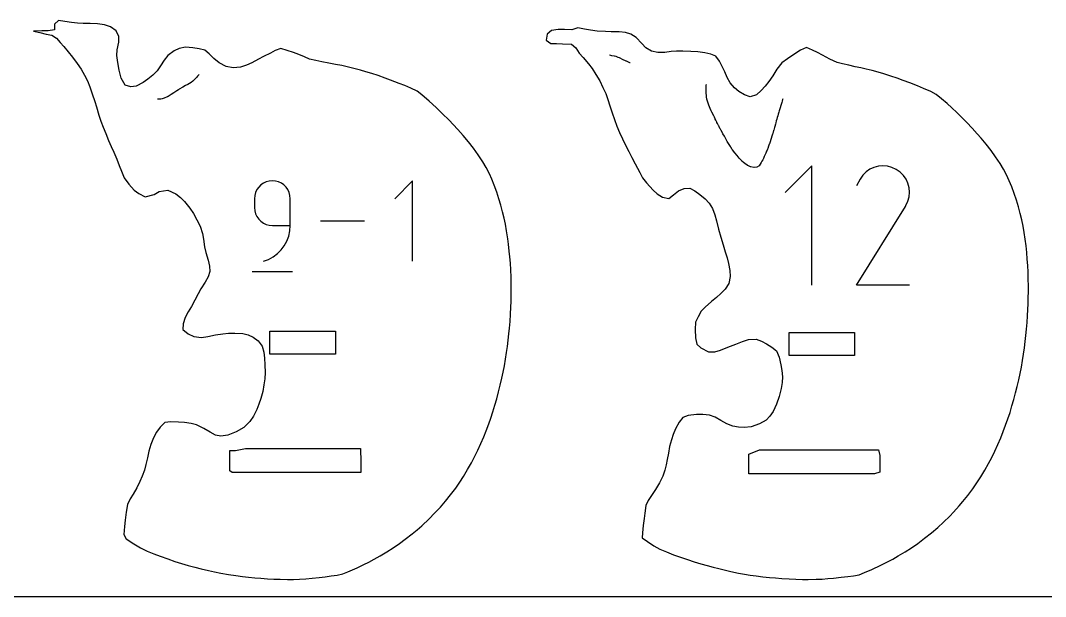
# Model space of a CAD drawing. Extents: x 0 to 300, y 0 to 147.
# Drawn here: x 49.5 to 144.8, y 0 to 53.6 of the extents above; entities that cross this region are included whole.
import ezdxf

# ---------------------------------------------------------------- set-up
doc = ezdxf.new("R2010")
doc.units = 0

msp = doc.modelspace()

# ---------------------------------------------------------------- linework, layer by layer
at = {"layer": 'annotation', "color": 1}
for p, q in [((104.402965, 50.321559), (104.289255, 50.34401)), ((104.491137, 50.303801), (104.402965, 50.321559)), ((104.729849, 50.257655), (104.491137, 50.303801)), ((104.737845, 50.256116), (104.729849, 50.257655)), ((104.757936, 50.252303), (104.737845, 50.256116)), ((104.890082, 50.221686), (104.757936, 50.252303)), ((104.966707, 50.1974), (104.890082, 50.221686)), ((105.018099, 50.183073), (104.966707, 50.1974)), ((105.095772, 50.153885), (105.018099, 50.183073)), ((105.198664, 50.10626), (105.095772, 50.153885)), ((105.274322, 50.07149), (105.198664, 50.10626)), ((105.498374, 49.965364), (105.274322, 50.07149)), ((105.840972, 49.807411), (105.498374, 49.965364)), ((105.848733, 49.803786), (105.840972, 49.807411)), ((105.857935, 49.799565), (105.848733, 49.803786)), ((106.187481, 49.648956), (105.857935, 49.799565)), ((106.208197, 49.640272), (106.187481, 49.648956)), ((65.198111, 47.728853), (65.057088, 47.644627)), ((65.353839, 47.823972), (65.198111, 47.728853)), ((65.505882, 47.933396), (65.353839, 47.823972)), ((65.692512, 48.127595), (65.505882, 47.933396)), ((65.89998, 48.321563), (65.692512, 48.127595)), ((65.945694, 48.401035), (65.89998, 48.321563)), ((66.040964, 48.501868), (65.945694, 48.401035)), ((66.094861, 48.545461), (66.040964, 48.501868)), ((63.739528, 46.842988), (63.516977, 46.701487)), ((63.846016, 46.903659), (63.739528, 46.842988)), ((64.03924, 47.029911), (63.846016, 46.903659)), ((64.185084, 47.133462), (64.03924, 47.029911)), ((64.262583, 47.188027), (64.185084, 47.133462)), ((64.598026, 47.390122), (64.262583, 47.188027)), ((64.847891, 47.53303), (64.598026, 47.390122)), ((65.057088, 47.644627), (64.847891, 47.53303)), ((113.26144, 47.179561), (113.266766, 47.325204)), ((113.269315, 46.965896), (113.26144, 47.179561)), ((113.266766, 47.325204), (113.283794, 47.45962)), ((113.273053, 46.816275), (113.269315, 46.965896)), ((113.294376, 46.594773), (113.273053, 46.816275)), ((113.283794, 47.45962), (113.29002, 47.610812)), ((113.29002, 47.610812), (113.296469, 47.628784)), ((62.41231, 46.277637), (62.229379, 46.275044)), ((62.527189, 46.274329), (62.41231, 46.277637)), ((62.652079, 46.296046), (62.527189, 46.274329)), ((62.842326, 46.344463), (62.652079, 46.296046)), ((63.14077, 46.475719), (62.842326, 46.344463)), ((63.176321, 46.493201), (63.14077, 46.475719)), ((63.210424, 46.512649), (63.176321, 46.493201)), ((63.516977, 46.701487), (63.210424, 46.512649)), ((113.307619, 46.470138), (113.294376, 46.594773)), ((113.344238, 46.268115), (113.307619, 46.470138)), ((113.366543, 46.171907), (113.344238, 46.268115)), ((113.419919, 45.988376), (113.366543, 46.171907)), ((113.455205, 45.88973), (113.419919, 45.988376)), ((113.523747, 45.715162), (113.455205, 45.88973)), ((120.243891, 45.776857), (120.218283, 45.684163)), ((120.304917, 45.970098), (120.243891, 45.776857)), ((120.334145, 46.074123), (120.304917, 45.970098)), ((120.38908, 46.244848), (120.334145, 46.074123)), ((120.40064, 46.285036), (120.38908, 46.244848)), ((113.588156, 45.562082), (113.523747, 45.715162)), ((113.662013, 45.393045), (113.588156, 45.562082)), ((113.749884, 45.19568), (113.662013, 45.393045)), ((113.807874, 45.06881), (113.749884, 45.19568)), ((113.921493, 44.824825), (113.807874, 45.06881)), ((113.941372, 44.782933), (113.921493, 44.824825)), ((119.97538, 44.858456), (119.941513, 44.730603)), ((120.03478, 45.061693), (119.97538, 44.858456)), ((120.063081, 45.168286), (120.03478, 45.061693)), ((120.127706, 45.380979), (120.063081, 45.168286)), ((120.153071, 45.474623), (120.127706, 45.380979)), ((120.218283, 45.684163), (120.153071, 45.474623)), ((113.948903, 44.766834), (113.941372, 44.782933)), ((114.036091, 44.583114), (113.948903, 44.766834)), ((114.112445, 44.424849), (114.036091, 44.583114)), ((114.120379, 44.40824), (114.112445, 44.424849)), ((114.173258, 44.302206), (114.120379, 44.40824)), ((114.261967, 44.127363), (114.173258, 44.302206)), ((114.272217, 44.106509), (114.261967, 44.127363)), ((114.325637, 43.998825), (114.272217, 44.106509)), ((114.419934, 43.818819), (114.325637, 43.998825)), ((119.71607, 43.938836), (119.654213, 43.725606)), ((119.750195, 44.053777), (119.71607, 43.938836)), ((119.802282, 44.239246), (119.750195, 44.053777)), ((119.846492, 44.391509), (119.802282, 44.239246)), ((119.888905, 44.547474), (119.846492, 44.391509)), ((119.941513, 44.730603), (119.888905, 44.547474)), ((114.442175, 43.773962), (114.419934, 43.818819)), ((114.560875, 43.549134), (114.442175, 43.773962)), ((114.595148, 43.490342), (114.560875, 43.549134)), ((114.671892, 43.346598), (114.595148, 43.490342)), ((114.793913, 43.121567), (114.671892, 43.346598)), ((114.836551, 43.041927), (114.793913, 43.121567)), ((114.976214, 42.80851), (114.836551, 43.041927)), ((119.452064, 43.023813), (119.360573, 42.720732)), ((119.461627, 43.059938), (119.452064, 43.023813)), ((119.541635, 43.337256), (119.461627, 43.059938)), ((119.558255, 43.397349), (119.541635, 43.337256)), ((119.629313, 43.645376), (119.558255, 43.397349)), ((119.654213, 43.725606), (119.629313, 43.645376)), ((115.110021, 42.561035), (114.976214, 42.80851)), ((115.172908, 42.45743), (115.110021, 42.561035)), ((115.243423, 42.335622), (115.172908, 42.45743)), ((115.35233, 42.153499), (115.243423, 42.335622)), ((115.526309, 41.847815), (115.35233, 42.153499)), ((119.141927, 42.079208), (119.046865, 41.807543)), ((119.153164, 42.110118), (119.141927, 42.079208)), ((119.248628, 42.395922), (119.153164, 42.110118)), ((119.258468, 42.423772), (119.248628, 42.395922)), ((119.352455, 42.695705), (119.258468, 42.423772)), ((119.359714, 42.717883), (119.352455, 42.695705)), ((119.360573, 42.720732), (119.359714, 42.717883)), ((115.537267, 41.829902), (115.526309, 41.847815)), ((115.559985, 41.795289), (115.537267, 41.829902)), ((115.700591, 41.583213), (115.559985, 41.795289)), ((115.718429, 41.557001), (115.700591, 41.583213)), ((115.929103, 41.273163), (115.718429, 41.557001)), ((115.9305, 41.271119), (115.929103, 41.273163)), ((115.932171, 41.268818), (115.9305, 41.271119)), ((116.148029, 41.009979), (115.932171, 41.268818)), ((116.350947, 40.771564), (116.148029, 41.009979)), ((118.795146, 41.180113), (118.682128, 40.926839)), ((118.815677, 41.227585), (118.795146, 41.180113)), ((118.900468, 41.430129), (118.815677, 41.227585)), ((118.937025, 41.523324), (118.900468, 41.430129)), ((119.038049, 41.783799), (118.937025, 41.523324)), ((119.046865, 41.807543), (119.038049, 41.783799)), ((116.351756, 40.77072), (116.350947, 40.771564)), ((116.550154, 40.565346), (116.351756, 40.77072)), ((116.603398, 40.510115), (116.550154, 40.565346)), ((116.756733, 40.371833), (116.603398, 40.510115)), ((116.864494, 40.28422), (116.756733, 40.371833)), ((117.081821, 40.122075), (116.864494, 40.28422)), ((117.109988, 40.102735), (117.081821, 40.122075)), ((117.120974, 40.09715), (117.109988, 40.102735)), ((117.13699, 40.091337), (117.120974, 40.09715)), ((117.408002, 39.96302), (117.13699, 40.091337)), ((118.193056, 40.064835), (117.977964, 39.92525)), ((118.19788, 40.069172), (118.193056, 40.064835)), ((118.202967, 40.074027), (118.19788, 40.069172)), ((118.380694, 40.36051), (118.202967, 40.074027)), ((118.464769, 40.493448), (118.380694, 40.36051)), ((118.539158, 40.629757), (118.464769, 40.493448)), ((118.596635, 40.749892), (118.539158, 40.629757)), ((118.682128, 40.926839), (118.596635, 40.749892)), ((123.093856, 40.063699), (120.625686, 37.594833)), ((123.093856, 28.96146), (123.093856, 40.063699)), ((129.712344, 40.063428), (129.292535, 40.024449)), ((130.136605, 40.030033), (129.712344, 40.063428)), ((117.43039, 39.957742), (117.408002, 39.96302)), ((117.716641, 39.897723), (117.43039, 39.957742)), ((117.746517, 39.897068), (117.716641, 39.897723)), ((117.977964, 39.92525), (117.746517, 39.897068)), ((127.845323, 39.193496), (127.5884, 38.829176)), ((128.153573, 39.497619), (127.845323, 39.193496)), ((128.503775, 39.739109), (128.153573, 39.497619)), ((128.886554, 39.915531), (128.503775, 39.739109)), ((129.292535, 40.024449), (128.886554, 39.915531)), ((130.555944, 39.921827), (130.136605, 40.030033)), ((130.960985, 39.736376), (130.555944, 39.921827)), ((131.323251, 39.479132), (130.960985, 39.736376)), ((130.960985, 39.736376), (130.960985, 39.736376)), ((131.626145, 39.170441), (131.323251, 39.479132)), ((131.866974, 38.819764), (131.626145, 39.170441)), ((71.845737, 38.283968), (71.644999, 38.083033)), ((72.078085, 38.448473), (71.845737, 38.283968)), ((72.3373, 38.571824), (72.078085, 38.448473)), ((72.618639, 38.649299), (72.3373, 38.571824)), ((72.917359, 38.676174), (72.618639, 38.649299)), ((73.216698, 38.649299), (72.917359, 38.676174)), ((72.917359, 38.676174), (72.917359, 38.676174)), ((73.498366, 38.571824), (73.216698, 38.649299)), ((73.757678, 38.448473), (73.498366, 38.571824)), ((73.989948, 38.283968), (73.757678, 38.448473)), ((74.190493, 38.083033), (73.989948, 38.283968)), ((85.968088, 38.676174), (84.301848, 37.009463)), ((85.968088, 31.181147), (85.968088, 38.676174)), ((127.5884, 38.829176), (127.264648, 38.20813)), ((132.043043, 38.43656), (131.866974, 38.819764)), ((132.15166, 38.030293), (132.043043, 38.43656)), ((71.27987, 37.308883), (71.252999, 37.009463)), ((71.357322, 37.590767), (71.27987, 37.308883)), ((71.480613, 37.850391), (71.357322, 37.590767)), ((71.644999, 38.083033), (71.480613, 37.850391)), ((74.354627, 37.850391), (74.190493, 38.083033)), ((74.477666, 37.590767), (74.354627, 37.850391)), ((74.554925, 37.308883), (74.477666, 37.590767)), ((74.581719, 37.009463), (74.554925, 37.308883)), ((132.190132, 37.610421), (132.15166, 38.030293)), ((132.155765, 37.186406), (132.190132, 37.610421)), ((71.252999, 37.009463), (71.252999, 36.176108)), ((74.581719, 34.509868), (74.581719, 37.009463)), ((74.581719, 37.009463), (74.581719, 37.009463)), ((127.257686, 28.961369), (131.813879, 36.296255)), ((131.813879, 36.296255), (131.819326, 36.302995)), ((131.813879, 36.296255), (131.813879, 36.296255)), ((131.819326, 36.302995), (131.824549, 36.309792)), ((131.824549, 36.309792), (131.829583, 36.316704)), ((131.829583, 36.316704), (131.834462, 36.323788)), ((131.834462, 36.323788), (131.839222, 36.331101)), ((131.839222, 36.331101), (131.843895, 36.3387)), ((131.843895, 36.3387), (131.848516, 36.346643)), ((131.848516, 36.346643), (131.853121, 36.354988)), ((131.853121, 36.354988), (131.857742, 36.363791)), ((131.857742, 36.363791), (132.045866, 36.767709)), ((131.857742, 36.363791), (131.857742, 36.363791)), ((132.045866, 36.767709), (132.155765, 37.186406)), ((71.252999, 36.176108), (71.252999, 36.176108)), ((71.252999, 36.176108), (71.27987, 35.876704)), ((71.27987, 35.876704), (71.357322, 35.594864)), ((71.357322, 35.594864), (71.480613, 35.335302)), ((71.480613, 35.335302), (71.644999, 35.102735)), ((71.644999, 35.102735), (71.845737, 34.901878)), ((71.845737, 34.901878), (72.078085, 34.737447)), ((72.078085, 34.737447), (72.3373, 34.614158)), ((72.3373, 34.614158), (72.618639, 34.536726)), ((72.618639, 34.536726), (72.917359, 34.509868)), ((72.917359, 34.509868), (74.581719, 34.509868)), ((74.54487, 34.004529), (74.581719, 34.509868)), ((81.491682, 34.92866), (77.39353, 34.92866)), ((74.263617, 33.058812), (74.437331, 33.518807)), ((74.437331, 33.518807), (74.54487, 34.004529)), ((73.735722, 32.240431), (74.028242, 32.63065)), ((74.028242, 32.63065), (74.263617, 33.058812)), ((72.560432, 31.358512), (72.997302, 31.598253)), ((72.997302, 31.598253), (73.39057, 31.894262)), ((73.39057, 31.894262), (73.735722, 32.240431)), ((72.084474, 31.181147), (72.560432, 31.358512)), ((72.084474, 31.181147), (72.084474, 31.181147)), ((71.045012, 30.244268), (74.792526, 30.244268)), ((132.188456, 28.961369), (127.257686, 28.961369))]:
    msp.add_line(p, q, dxfattribs=at)
at = {"layer": 'boundary', "color": 5}
for p, q in [((53.027166, 53.583867), (52.642077, 53.237809)), ((53.596258, 53.493621), (53.027166, 53.583867)), ((54.230166, 53.395318), (53.596258, 53.493621)), ((51.474839, 52.621139), (50.692428, 52.59648)), ((50.692428, 52.59648), (51.298183, 52.472158)), ((51.298183, 52.472158), (51.876185, 52.32038)), ((52.045318, 52.621155), (51.474839, 52.621139)), ((52.663171, 52.729207), (52.045318, 52.621155)), ((52.642077, 53.237809), (52.663171, 52.729207)), ((54.78478, 53.331554), (54.230166, 53.395318)), ((55.328295, 53.306385), (54.78478, 53.331554)), ((55.975707, 53.296476), (55.328295, 53.306385)), ((56.652173, 53.264622), (55.975707, 53.296476)), ((57.305088, 53.168297), (56.652173, 53.264622)), ((57.856962, 53.008447), (57.305088, 53.168297)), ((58.393767, 52.629156), (57.856962, 53.008447)), ((58.621581, 52.109671), (58.393767, 52.629156)), ((98.874636, 52.646581), (98.491809, 52.29845)), ((99.516432, 52.737924), (98.874636, 52.646581)), ((100.085948, 52.751718), (99.516432, 52.737924)), ((100.766214, 52.726378), (100.085948, 52.751718)), ((101.349919, 52.89568), (100.766214, 52.726378)), ((101.964722, 52.787639), (101.349919, 52.89568)), ((102.504873, 52.691033), (101.964722, 52.787639)), ((103.130052, 52.606215), (102.504873, 52.691033)), ((103.918528, 52.554166), (103.130052, 52.606215)), ((104.429258, 52.542038), (103.918528, 52.554166)), ((105.182793, 52.524183), (104.429258, 52.542038)), ((105.763955, 52.462106), (105.182793, 52.524183)), ((106.259376, 52.317923), (105.763955, 52.462106)), ((51.876185, 52.32038), (52.399368, 52.212986)), ((52.399368, 52.212986), (52.845726, 51.948709)), ((52.845726, 51.948709), (53.170958, 51.543483)), ((53.170958, 51.543483), (53.505545, 51.150828)), ((58.472712, 50.86027), (58.63262, 51.553853)), ((58.63262, 51.553853), (58.621581, 52.109671)), ((98.491809, 52.29845), (98.402006, 51.748203)), ((98.402006, 51.748203), (98.83304, 51.45217)), ((106.771658, 51.988497), (106.259376, 52.317923)), ((107.284113, 51.448284), (106.771658, 51.988497)), ((53.505545, 51.150828), (53.92916, 50.677726)), ((53.92916, 50.677726), (54.338551, 50.167148)), ((58.461415, 50.328459), (58.472712, 50.86027)), ((63.790155, 50.752765), (63.206683, 50.319989)), ((64.23832, 50.994462), (63.790155, 50.752765)), ((64.826307, 51.099841), (64.23832, 50.994462)), ((65.51033, 51.048335), (64.826307, 51.099841)), ((66.122369, 50.955771), (65.51033, 51.048335)), ((66.623054, 50.821289), (66.122369, 50.955771)), ((67.039674, 50.491975), (66.623054, 50.821289)), ((72.730464, 50.553602), (72.094081, 50.222511)), ((73.193947, 50.795659), (72.730464, 50.553602)), ((73.713218, 50.974249), (73.193947, 50.795659)), ((74.297643, 50.803013), (73.713218, 50.974249)), ((74.875811, 50.603686), (74.297643, 50.803013)), ((75.367387, 50.417144), (74.875811, 50.603686)), ((98.83304, 51.45217), (99.357224, 51.44013)), ((99.357224, 51.44013), (99.919409, 51.416819)), ((99.919409, 51.416819), (100.750491, 51.3679)), ((100.750491, 51.3679), (101.159386, 51.030198)), ((101.159386, 51.030198), (101.45472, 50.559813)), ((101.45472, 50.559813), (101.826293, 50.131283)), ((107.673255, 51.053137), (107.284113, 51.448284)), ((108.184469, 50.733378), (107.673255, 51.053137)), ((108.783803, 50.600997), (108.184469, 50.733378)), ((109.419232, 50.617272), (108.783803, 50.600997)), ((110.013449, 50.693764), (109.419232, 50.617272)), ((110.523656, 50.724078), (110.013449, 50.693764)), ((111.103072, 50.732449), (110.523656, 50.724078)), ((111.844277, 50.706136), (111.103072, 50.732449)), ((112.488284, 50.656687), (111.844277, 50.706136)), ((113.15402, 50.574628), (112.488284, 50.656687)), ((113.709577, 50.464598), (113.15402, 50.574628)), ((122.050139, 50.836868), (121.518362, 50.46973)), ((122.605615, 51.074599), (122.050139, 50.836868)), ((123.153231, 50.821776), (122.605615, 51.074599)), ((123.622851, 50.594647), (123.153231, 50.821776)), ((124.084536, 50.36497), (123.622851, 50.594647)), ((54.338551, 50.167148), (54.765702, 49.595523)), ((54.765702, 49.595523), (55.129711, 49.053334)), ((58.526426, 49.66965), (58.461415, 50.328459)), ((58.652892, 48.963183), (58.526426, 49.66965)), ((62.846229, 49.901508), (62.512256, 49.361973)), ((63.206683, 50.319989), (62.846229, 49.901508)), ((67.458086, 50.052667), (67.039674, 50.491975)), ((67.963947, 49.634591), (67.458086, 50.052667)), ((68.608598, 49.29353), (67.963947, 49.634591)), ((71.005289, 49.647809), (70.518954, 49.418551)), ((71.638126, 49.98225), (71.005289, 49.647809)), ((72.094081, 50.222511), (71.638126, 49.98225)), ((75.900261, 50.198051), (75.367387, 50.417144)), ((76.377535, 49.994287), (75.900261, 50.198051)), ((76.953968, 49.850398), (76.377535, 49.994287)), ((77.522967, 49.743685), (76.953968, 49.850398)), ((78.159114, 49.622193), (77.522967, 49.743685)), ((78.788878, 49.500595), (78.159114, 49.622193)), ((101.826293, 50.131283), (102.326942, 49.565678)), ((114.181736, 50.262457), (113.709577, 50.464598)), ((114.506973, 49.803198), (114.181736, 50.262457)), ((114.778117, 49.295105), (114.506973, 49.803198)), ((120.320159, 49.660041), (119.850906, 49.057006)), ((120.855502, 50.024493), (120.320159, 49.660041)), ((121.518362, 50.46973), (120.855502, 50.024493)), ((124.780859, 49.995289), (124.084536, 50.36497)), ((125.466324, 49.665917), (124.780859, 49.995289)), ((125.966719, 49.544112), (125.466324, 49.665917)), ((55.129711, 49.053334), (55.452222, 48.508916)), ((58.855716, 48.214896), (58.652892, 48.963183)), ((62.206715, 48.886155), (61.799512, 48.486317)), ((62.512256, 49.361973), (62.206715, 48.886155)), ((69.257963, 49.181997), (68.608598, 49.29353)), ((69.957067, 49.25435), (69.257963, 49.181997)), ((70.518954, 49.418551), (69.957067, 49.25435)), ((79.366094, 49.384014), (78.788878, 49.500595)), ((80.001756, 49.239684), (79.366094, 49.384014)), ((80.498547, 49.116907), (80.001756, 49.239684)), ((81.113842, 48.952055), (80.498547, 49.116907)), ((81.610292, 48.811611), (81.113842, 48.952055)), ((82.165725, 48.643153), (81.610292, 48.811611)), ((82.746014, 48.45341), (82.165725, 48.643153)), ((102.326942, 49.565678), (102.663614, 49.119611)), ((102.663614, 49.119611), (103.024102, 48.57179)), ((115.010409, 48.817224), (114.778117, 49.295105)), ((115.234009, 48.292917), (115.010409, 48.817224)), ((119.850906, 49.057006), (119.469747, 48.446317)), ((126.536065, 49.414106), (125.966719, 49.544112)), ((127.145264, 49.285365), (126.536065, 49.414106)), ((127.663213, 49.175279), (127.145264, 49.285365)), ((128.160422, 49.059856), (127.663213, 49.175279)), ((128.713535, 48.919381), (128.160422, 49.059856)), ((129.286335, 48.763796), (128.713535, 48.919381)), ((129.795566, 48.615974), (129.286335, 48.763796)), ((55.452222, 48.508916), (55.708587, 47.979302)), ((55.708587, 47.979302), (55.946025, 47.398341)), ((59.230202, 47.562798), (58.855716, 48.214896)), ((60.884978, 47.814432), (60.26095, 47.479834)), ((61.325518, 48.118319), (60.884978, 47.814432)), ((61.799512, 48.486317), (61.325518, 48.118319)), ((83.412915, 48.219455), (82.746014, 48.45341)), ((83.922919, 48.033043), (83.412915, 48.219455)), ((84.720791, 47.730159), (83.922919, 48.033043)), ((85.226491, 47.527332), (84.720791, 47.730159)), ((103.024102, 48.57179), (103.36906, 47.968333)), ((103.36906, 47.968333), (103.673805, 47.362679)), ((115.517373, 47.78247), (115.234009, 48.292917)), ((115.896662, 47.321851), (115.517373, 47.78247)), ((119.091957, 47.914486), (118.756894, 47.480304)), ((119.469747, 48.446317), (119.091957, 47.914486)), ((130.446757, 48.41398), (129.795566, 48.615974)), ((131.029706, 48.220299), (130.446757, 48.41398)), ((131.609102, 48.015352), (131.029706, 48.220299)), ((132.208319, 47.792113), (131.609102, 48.015352)), ((132.949254, 47.500308), (132.208319, 47.792113)), ((55.946025, 47.398341), (56.166821, 46.766117)), ((56.166821, 46.766117), (56.390747, 46.0533)), ((59.750613, 47.415541), (59.230202, 47.562798)), ((60.26095, 47.479834), (59.750613, 47.415541)), ((85.787321, 47.290845), (85.226491, 47.527332)), ((86.395648, 46.99986), (85.787321, 47.290845)), ((86.812326, 46.674512), (86.395648, 46.99986)), ((103.673805, 47.362679), (103.930532, 46.793623)), ((103.930532, 46.793623), (104.138188, 46.24653)), ((116.29876, 46.986689), (115.896662, 47.321851)), ((116.829089, 46.677859), (116.29876, 46.986689)), ((118.404665, 47.083649), (117.970842, 46.664559)), ((118.756894, 47.480304), (118.404665, 47.083649)), ((133.507727, 47.268089), (132.949254, 47.500308)), ((134.181523, 46.969947), (133.507727, 47.268089)), ((134.662064, 46.691498), (134.181523, 46.969947)), ((56.390747, 46.0533), (56.546399, 45.543123)), ((87.498883, 46.090903), (86.812326, 46.674512)), ((88.147451, 45.492683), (87.498883, 46.090903)), ((104.138188, 46.24653), (104.326226, 45.655745)), ((117.352767, 46.491345), (116.829089, 46.677859)), ((117.970842, 46.664559), (117.352767, 46.491345)), ((135.170962, 46.295349), (134.662064, 46.691498)), ((135.690919, 45.855065), (135.170962, 46.295349)), ((136.137484, 45.453854), (135.690919, 45.855065)), ((56.546399, 45.543123), (56.784038, 44.781004)), ((88.711117, 44.945086), (88.147451, 45.492683)), ((89.353724, 44.304989), (88.711117, 44.945086)), ((104.326226, 45.655745), (104.531258, 45.000205)), ((104.531258, 45.000205), (104.739753, 44.381824)), ((136.597393, 45.018007), (136.137484, 45.453854)), ((137.125694, 44.49876), (136.597393, 45.018007)), ((56.784038, 44.781004), (56.975688, 44.219889)), ((56.975688, 44.219889), (57.18401, 43.657993)), ((89.733714, 43.918623), (89.353724, 44.304989)), ((90.168444, 43.456678), (89.733714, 43.918623)), ((104.739753, 44.381824), (104.972823, 43.765985)), ((137.516314, 44.10616), (137.125694, 44.49876)), ((138.02139, 43.580735), (137.516314, 44.10616)), ((57.18401, 43.657993), (57.412492, 43.083547)), ((57.412492, 43.083547), (57.687858, 42.431453)), ((90.664328, 42.894789), (90.168444, 43.456678)), ((104.972823, 43.765985), (105.223905, 43.167069)), ((105.223905, 43.167069), (105.494555, 42.57117)), ((138.501455, 43.052315), (138.02139, 43.580735)), ((138.857623, 42.642196), (138.501455, 43.052315)), ((57.687858, 42.431453), (57.934365, 41.860567)), ((91.152103, 42.310819), (90.664328, 42.894789)), ((91.614197, 41.714659), (91.152103, 42.310819)), ((105.494555, 42.57117), (105.783649, 41.971638)), ((105.783649, 41.971638), (106.077391, 41.389361)), ((139.325338, 42.077977), (138.857623, 42.642196)), ((139.774695, 41.497801), (139.325338, 42.077977)), ((57.934365, 41.860567), (58.158077, 41.350509)), ((58.158077, 41.350509), (58.435717, 40.694426)), ((92.061242, 41.08809), (91.614197, 41.714659)), ((92.489198, 40.436867), (92.061242, 41.08809)), ((106.077391, 41.389361), (106.364, 40.841407)), ((140.204531, 40.897632), (139.774695, 41.497801)), ((58.435717, 40.694426), (58.677932, 40.093551)), ((58.677932, 40.093551), (58.887663, 39.569238)), ((92.79628, 39.921949), (92.489198, 40.436867)), ((106.364, 40.841407), (106.67111, 40.257304)), ((106.67111, 40.257304), (107.091548, 39.444225)), ((140.611901, 40.285071), (140.204531, 40.897632)), ((140.930265, 39.755423), (140.611901, 40.285071)), ((58.887663, 39.569238), (59.134828, 38.956508)), ((93.103808, 39.316933), (92.79628, 39.921949)), ((93.327967, 38.823247), (93.103808, 39.316933)), ((107.091548, 39.444225), (107.366463, 38.938491)), ((141.21045, 39.218654), (140.930265, 39.755423)), ((141.468993, 38.674592), (141.21045, 39.218654)), ((59.134828, 38.956508), (59.579427, 38.34611)), ((59.579427, 38.34611), (60.050805, 37.815097)), ((93.559181, 38.25245), (93.327967, 38.823247)), ((93.788009, 37.62717), (93.559181, 38.25245)), ((107.366463, 38.938491), (107.720697, 38.493605)), ((107.720697, 38.493605), (108.34374, 37.80629)), ((141.707322, 38.101271), (141.468993, 38.674592)), ((60.050805, 37.815097), (60.495062, 37.475819)), ((60.495062, 37.475819), (61.094916, 37.185279)), ((61.094916, 37.185279), (61.912673, 37.409445)), ((61.912673, 37.409445), (62.376213, 37.67983)), ((62.376213, 37.67983), (63.195034, 37.798294)), ((63.195034, 37.798294), (63.941764, 37.469876)), ((63.941764, 37.469876), (64.371153, 37.117102)), ((93.993768, 37.005207), (93.788009, 37.62717)), ((108.34374, 37.80629), (108.725685, 37.457791)), ((108.725685, 37.457791), (109.213072, 37.141309)), ((109.806234, 37.013763), (110.24375, 37.357197)), ((110.24375, 37.357197), (110.6978, 37.736815)), ((110.6978, 37.736815), (111.226731, 37.955577)), ((111.226731, 37.955577), (111.750382, 37.981044)), ((111.750382, 37.981044), (112.230104, 37.748241)), ((112.230104, 37.748241), (112.691714, 37.410954)), ((112.691714, 37.410954), (113.167792, 36.988126)), ((141.937839, 37.485868), (141.707322, 38.101271)), ((142.147121, 36.865531), (141.937839, 37.485868)), ((64.371153, 37.117102), (64.731068, 36.752377)), ((64.731068, 36.752377), (65.238901, 36.113533)), ((94.177113, 36.390352), (93.993768, 37.005207)), ((94.338693, 35.784635), (94.177113, 36.390352)), ((109.213072, 37.141309), (109.806234, 37.013763)), ((113.167792, 36.988126), (113.544768, 36.577828)), ((113.544768, 36.577828), (113.85128, 36.092824)), ((142.332412, 36.247667), (142.147121, 36.865531)), ((142.495705, 35.634319), (142.332412, 36.247667)), ((65.238901, 36.113533), (65.576436, 35.617558)), ((65.576436, 35.617558), (65.905385, 35.032967)), ((94.474274, 35.208676), (94.338693, 35.784635)), ((113.85128, 36.092824), (114.066202, 35.507284)), ((114.066202, 35.507284), (114.222729, 34.939781)), ((142.635601, 35.036805), (142.495705, 35.634319)), ((65.905385, 35.032967), (66.187701, 34.445382)), ((66.187701, 34.445382), (66.405179, 33.755021)), ((94.593943, 34.62649), (94.474274, 35.208676)), ((94.705189, 34.008847), (94.593943, 34.62649)), ((114.222729, 34.939781), (114.413014, 34.183337)), ((142.754751, 34.449603), (142.635601, 35.036805)), ((142.85951, 33.851031), (142.754751, 34.449603)), ((66.405179, 33.755021), (66.496516, 33.23728)), ((94.818001, 33.281802), (94.705189, 34.008847)), ((114.413014, 34.183337), (114.633917, 33.416076)), ((114.633917, 33.416076), (114.857474, 32.706305)), ((142.952647, 33.233662), (142.85951, 33.851031)), ((66.496516, 33.23728), (66.618065, 32.522881)), ((66.618065, 32.522881), (66.734869, 32.004354)), ((94.886781, 32.774696), (94.818001, 33.281802)), ((94.963083, 32.113902), (94.886781, 32.774696)), ((114.857474, 32.706305), (115.057329, 32.056801)), ((143.032677, 32.612338), (142.952647, 33.233662)), ((143.098433, 32.000707), (143.032677, 32.612338)), ((66.734869, 32.004354), (66.944048, 31.273266)), ((95.014145, 31.592801), (94.963083, 32.113902)), ((95.062297, 30.995211), (95.014145, 31.592801)), ((115.057329, 32.056801), (115.223449, 31.506399)), ((115.223449, 31.506399), (115.360018, 30.99097)), ((143.151263, 31.393753), (143.098433, 32.000707)), ((66.944048, 31.273266), (67.057941, 30.743089)), ((67.057941, 30.743089), (67.10983, 30.228954)), ((95.099481, 30.400037), (95.062297, 30.995211)), ((115.360018, 30.99097), (115.470475, 30.327019)), ((143.192347, 30.787697), (143.151263, 31.393753)), ((143.222368, 30.184498), (143.192347, 30.787697)), ((66.957196, 29.738882), (66.653584, 29.256464)), ((67.10983, 30.228954), (66.957196, 29.738882)), ((95.128406, 29.699429), (95.099481, 30.400037)), ((95.140619, 29.168352), (95.128406, 29.699429)), ((115.498378, 29.761332), (115.374648, 29.121792)), ((115.470475, 30.327019), (115.498378, 29.761332)), ((143.242661, 29.551328), (143.222368, 30.184498)), ((66.266303, 28.608978), (66.013993, 28.144363)), ((66.653584, 29.256464), (66.266303, 28.608978)), ((95.145006, 28.543046), (95.140619, 29.168352)), ((115.374648, 29.121792), (115.037419, 28.596082)), ((143.252791, 28.867362), (143.242661, 29.551328)), ((143.25279, 28.348105), (143.252791, 28.867362)), ((66.013993, 28.144363), (65.717834, 27.567441)), ((95.129662, 27.450692), (95.141017, 27.984815)), ((95.141017, 27.984815), (95.145006, 28.543046)), ((114.234148, 27.827831), (113.773922, 27.428798)), ((114.639631, 28.193899), (114.234148, 27.827831)), ((115.037419, 28.596082), (114.639631, 28.193899)), ((143.229446, 27.217982), (143.244999, 27.800699)), ((143.244999, 27.800699), (143.25279, 28.348105)), ((65.402456, 26.990724), (65.073931, 26.472201)), ((65.717834, 27.567441), (65.402456, 26.990724)), ((95.076556, 26.263637), (95.109514, 26.90179)), ((95.109514, 26.90179), (95.129662, 27.450692)), ((113.191338, 26.917516), (112.818145, 26.544533)), ((113.773922, 27.428798), (113.191338, 26.917516)), ((143.207953, 26.689528), (143.229446, 27.217982)), ((64.812484, 25.941293), (64.617022, 25.364446)), ((65.073931, 26.472201), (64.812484, 25.941293)), ((95.028683, 25.57611), (95.076556, 26.263637)), ((112.519138, 26.026583), (112.296642, 25.513072)), ((112.818145, 26.544533), (112.519138, 26.026583)), ((143.132688, 25.488665), (143.175017, 26.095285)), ((143.175017, 26.095285), (143.207953, 26.689528)), ((64.617022, 25.364446), (64.593235, 24.853209)), ((64.593235, 24.853209), (65.076321, 24.442961)), ((94.923224, 24.422118), (94.976258, 24.962102)), ((94.976258, 24.962102), (95.028683, 25.57611)), ((112.296642, 25.513072), (112.244892, 24.848602)), ((112.244892, 24.848602), (112.280305, 24.05883)), ((143.024206, 24.292543), (143.082119, 24.884051)), ((143.082119, 24.884051), (143.132688, 25.488665)), ((65.076321, 24.442961), (65.617723, 24.196549)), ((65.617723, 24.196549), (66.323241, 24.107049)), ((66.323241, 24.107049), (66.92074, 24.194468)), ((66.92074, 24.194468), (67.637766, 24.334349)), ((67.637766, 24.334349), (68.325028, 24.427051)), ((68.325028, 24.427051), (68.830231, 24.48379)), ((68.830231, 24.48379), (69.438717, 24.509214)), ((69.438717, 24.509214), (70.15811, 24.453927)), ((70.15811, 24.453927), (70.659744, 24.341375)), ((70.659744, 24.341375), (71.145626, 24.122013)), ((71.145626, 24.122013), (71.609914, 23.780635)), ((94.857442, 23.831669), (94.923224, 24.422118)), ((112.280305, 24.05883), (112.3938, 23.487357)), ((116.653473, 23.71125), (117.22473, 23.899503)), ((117.22473, 23.899503), (117.914664, 23.937207)), ((117.914664, 23.937207), (118.412721, 23.760868)), ((142.958859, 23.715674), (143.024206, 24.292543)), ((71.609914, 23.780635), (71.966328, 23.297221)), ((71.966328, 23.297221), (72.122489, 22.737332)), ((94.703981, 22.687184), (94.785447, 23.260632)), ((94.785447, 23.260632), (94.857442, 23.831669)), ((112.3938, 23.487357), (112.766662, 23.120241)), ((112.766662, 23.120241), (113.490417, 22.759113)), ((114.087398, 22.752331), (114.61389, 22.916059)), ((114.61389, 22.916059), (115.286001, 23.181695)), ((115.286001, 23.181695), (116.040529, 23.477172)), ((116.040529, 23.477172), (116.653473, 23.71125)), ((118.412721, 23.760868), (118.902023, 23.511547)), ((118.902023, 23.511547), (119.372024, 23.205278)), ((119.372024, 23.205278), (119.802482, 22.843124)), ((142.800106, 22.558935), (142.884923, 23.143728)), ((142.884923, 23.143728), (142.958859, 23.715674)), ((72.122489, 22.737332), (72.199615, 22.174292)), ((72.199615, 22.174292), (72.232705, 21.561657)), ((94.502566, 21.464114), (94.606259, 22.066611)), ((94.606259, 22.066611), (94.703981, 22.687184)), ((113.490417, 22.759113), (114.087398, 22.752331)), ((119.802482, 22.843124), (120.076605, 22.27671)), ((120.076605, 22.27671), (120.226717, 21.556587)), ((142.596528, 21.345883), (142.703616, 21.956243)), ((142.703616, 21.956243), (142.800106, 22.558935)), ((72.232705, 21.561657), (72.240317, 20.83605)), ((94.392104, 20.88071), (94.502566, 21.464114)), ((120.226717, 21.556587), (120.313027, 21.013988)), ((120.313027, 21.013988), (120.367906, 20.427243)), ((142.480094, 20.741169), (142.596528, 21.345883)), ((72.210418, 20.240532), (72.136576, 19.682468)), ((72.240317, 20.83605), (72.210418, 20.240532)), ((94.123129, 19.67023), (94.26972, 20.29965)), ((94.26972, 20.29965), (94.392104, 20.88071)), ((120.367906, 20.427243), (120.342, 19.919524)), ((142.214822, 19.544663), (142.353648, 20.143878)), ((142.353648, 20.143878), (142.480094, 20.741169)), ((72.017691, 19.073568), (71.840137, 18.409859)), ((72.136576, 19.682468), (72.017691, 19.073568)), ((93.960861, 19.026289), (94.123129, 19.67023)), ((120.258618, 19.364165), (120.075699, 18.602956)), ((120.342, 19.919524), (120.258618, 19.364165)), ((142.062455, 18.937507), (142.214822, 19.544663)), ((71.840137, 18.409859), (71.661606, 17.891347)), ((93.616275, 17.787503), (93.790387, 18.393409)), ((93.790387, 18.393409), (93.960861, 19.026289)), ((120.075699, 18.602956), (119.822553, 17.886983)), ((141.725118, 17.726275), (141.898264, 18.327755)), ((141.898264, 18.327755), (142.062455, 18.937507)), ((71.462933, 17.393366), (71.161216, 16.790036)), ((71.661606, 17.891347), (71.462933, 17.393366)), ((93.233377, 16.580899), (93.432216, 17.188741)), ((93.432216, 17.188741), (93.616275, 17.787503)), ((119.501785, 17.2212), (119.213162, 16.774636)), ((119.822553, 17.886983), (119.501785, 17.2212)), ((141.541828, 17.13021), (141.725118, 17.726275)), ((63.47351, 16.234335), (62.900352, 16.174265)), ((64.184993, 16.222787), (63.47351, 16.234335)), ((64.740245, 16.178436), (64.184993, 16.222787)), ((70.817066, 16.265882), (70.256948, 15.732382)), ((71.161216, 16.790036), (70.817066, 16.265882)), ((93.05807, 16.073632), (93.233377, 16.580899)), ((111.092286, 16.657669), (110.760414, 16.209263)), ((111.612707, 16.846768), (111.092286, 16.657669)), ((112.366281, 16.945101), (111.612707, 16.846768)), ((112.977121, 16.940736), (112.366281, 16.945101)), ((113.596577, 16.871019), (112.977121, 16.940736)), ((114.118936, 16.697458), (113.596577, 16.871019)), ((114.63683, 16.380656), (114.118936, 16.697458)), ((115.207417, 16.070495), (114.63683, 16.380656)), ((118.846205, 16.408495), (118.241265, 16.064572)), ((119.213162, 16.774636), (118.846205, 16.408495)), ((141.133486, 15.924978), (141.344161, 16.527453)), ((141.344161, 16.527453), (141.541828, 17.13021)), ((62.146144, 15.288956), (61.859941, 14.750651)), ((62.490987, 15.762892), (62.146144, 15.288956)), ((62.900352, 16.174265), (62.490987, 15.762892)), ((65.364783, 16.102117), (64.740245, 16.178436)), ((65.869073, 15.983168), (65.364783, 16.102117)), ((66.541745, 15.635801), (65.869073, 15.983168)), ((67.11612, 15.290134), (66.541745, 15.635801)), ((67.634325, 15.017901), (67.11612, 15.290134)), ((69.546143, 15.316637), (68.760029, 15.023146)), ((70.256948, 15.732382), (69.546143, 15.316637)), ((92.582352, 14.839815), (92.817653, 15.425014)), ((92.817653, 15.425014), (93.05807, 16.073632)), ((110.431602, 15.600972), (110.214289, 15.078331)), ((110.760414, 16.209263), (110.431602, 15.600972)), ((115.75871, 15.847642), (115.207417, 16.070495)), ((116.268947, 15.752029), (115.75871, 15.847642)), ((116.795478, 15.707749), (116.268947, 15.752029)), ((117.46599, 15.796722), (116.795478, 15.707749)), ((118.241265, 16.064572), (117.46599, 15.796722)), ((140.678731, 14.751658), (140.913743, 15.337533)), ((140.913743, 15.337533), (141.133486, 15.924978)), ((61.859941, 14.750651), (61.603736, 14.141411)), ((68.134654, 14.926908), (67.634325, 15.017901)), ((68.760029, 15.023146), (68.134654, 14.926908)), ((92.317527, 14.225132), (92.582352, 14.839815)), ((110.03463, 14.575604), (109.876838, 13.962476)), ((110.214289, 15.078331), (110.03463, 14.575604)), ((140.416563, 14.140905), (140.678731, 14.751658)), ((61.435556, 13.529976), (61.299092, 12.893739)), ((61.603736, 14.141411), (61.435556, 13.529976)), ((91.738023, 13.003211), (92.032508, 13.604316)), ((92.032508, 13.604316), (92.317527, 14.225132)), ((109.876838, 13.962476), (109.759975, 13.341941)), ((139.841124, 12.921862), (140.12903, 13.512278)), ((140.12903, 13.512278), (140.416563, 14.140905)), ((61.299092, 12.893739), (61.160197, 12.286773)), ((91.086178, 11.812342), (91.432004, 12.423333)), ((91.432004, 12.423333), (91.738023, 13.003211)), ((109.655578, 12.749465), (109.552361, 12.235545)), ((109.759975, 13.341941), (109.655578, 12.749465)), ((139.549508, 12.366487), (139.841124, 12.921862)), ((61.009373, 11.763153), (60.8119, 11.196988)), ((61.160197, 12.286773), (61.009373, 11.763153)), ((90.693893, 11.160322), (91.086178, 11.812342)), ((109.434209, 11.738777), (109.239468, 11.203836)), ((109.552361, 12.235545), (109.434209, 11.738777)), ((138.823536, 11.122869), (139.205168, 11.757493)), ((139.205168, 11.757493), (139.549508, 12.366487)), ((60.591248, 10.687161), (60.304115, 10.120018)), ((60.8119, 11.196988), (60.591248, 10.687161)), ((89.971238, 10.086309), (90.35147, 10.626638)), ((90.35147, 10.626638), (90.693893, 11.160322)), ((108.935808, 10.587431), (108.562755, 9.948623)), ((109.239468, 11.203836), (108.935808, 10.587431)), ((138.074744, 10.006079), (138.463188, 10.562865)), ((138.463188, 10.562865), (138.823536, 11.122869)), ((60.304115, 10.120018), (59.962632, 9.51859)), ((89.486716, 9.443491), (89.971238, 10.086309)), ((108.562755, 9.948623), (108.191493, 9.399979)), ((137.613475, 9.389257), (138.074744, 10.006079)), ((59.703966, 9.073818), (59.433818, 8.56995)), ((59.962632, 9.51859), (59.703966, 9.073818)), ((88.544513, 8.30575), (89.021822, 8.860611)), ((89.021822, 8.860611), (89.486716, 9.443491)), ((107.868734, 8.939788), (107.66736, 8.464404)), ((108.191493, 9.399979), (107.868734, 8.939788)), ((136.819109, 8.420166), (137.162881, 8.826443)), ((137.162881, 8.826443), (137.613475, 9.389257)), ((59.305081, 7.84085), (59.21871, 7.112167)), ((59.433818, 8.56995), (59.305081, 7.84085)), ((87.505914, 7.229585), (88.012757, 7.73764)), ((88.012757, 7.73764), (88.544513, 8.30575)), ((107.560444, 7.76437), (107.494798, 7.248032)), ((107.66736, 8.464404), (107.560444, 7.76437)), ((135.938671, 7.473208), (136.293142, 7.839183)), ((136.293142, 7.839183), (136.819109, 8.420166)), ((59.21871, 7.112167), (59.158184, 6.517228)), ((86.820448, 6.581551), (87.505914, 7.229585)), ((107.494798, 7.248032), (107.420866, 6.59333)), ((134.832898, 6.418756), (135.368358, 6.908911)), ((135.368358, 6.908911), (135.938671, 7.473208)), ((59.158184, 6.517228), (59.097484, 5.763908)), ((59.097484, 5.763908), (59.331131, 5.350285)), ((85.270817, 5.321077), (85.909415, 5.817527)), ((85.909415, 5.817527), (86.385035, 6.206253)), ((86.385035, 6.206253), (86.820448, 6.581551)), ((107.35173, 5.934299), (107.332948, 5.460691)), ((107.420866, 6.59333), (107.35173, 5.934299)), ((133.587168, 5.411092), (134.238034, 5.924008)), ((134.238034, 5.924008), (134.832898, 6.418756)), ((59.331131, 5.350285), (60.027877, 4.885455)), ((60.027877, 4.885455), (60.645103, 4.527471)), ((84.171459, 4.540783), (84.745898, 4.93542)), ((84.745898, 4.93542), (85.270817, 5.321077)), ((107.332948, 5.460691), (107.806171, 5.104201)), ((107.806171, 5.104201), (108.419872, 4.702556)), ((132.37667, 4.539103), (132.957665, 4.942851)), ((132.957665, 4.942851), (133.587168, 5.411092)), ((60.645103, 4.527471), (61.26218, 4.228192)), ((61.26218, 4.228192), (61.90186, 3.959327)), ((61.90186, 3.959327), (62.475007, 3.741065)), ((82.961966, 3.788643), (83.568729, 4.155609)), ((83.568729, 4.155609), (84.171459, 4.540783)), ((108.419872, 4.702556), (108.978945, 4.408048)), ((108.978945, 4.408048), (109.571058, 4.147097)), ((109.571058, 4.147097), (110.222086, 3.891435)), ((110.222086, 3.891435), (110.994942, 3.615943)), ((131.145846, 3.768007), (131.786578, 4.157315)), ((131.786578, 4.157315), (132.37667, 4.539103)), ((62.475007, 3.741065), (63.183548, 3.489604)), ((63.183548, 3.489604), (63.848469, 3.270016)), ((63.848469, 3.270016), (64.471774, 3.076342)), ((64.471774, 3.076342), (65.082981, 2.896672)), ((65.082981, 2.896672), (65.690734, 2.72809)), ((80.793431, 2.6754), (81.414748, 2.967384)), ((81.414748, 2.967384), (81.885014, 3.198939)), ((81.885014, 3.198939), (82.392134, 3.464662)), ((82.392134, 3.464662), (82.961966, 3.788643)), ((110.994942, 3.615943), (111.549139, 3.431253)), ((111.549139, 3.431253), (112.158088, 3.238555)), ((112.158088, 3.238555), (112.775367, 3.052593)), ((112.775367, 3.052593), (113.373538, 2.880824)), ((113.373538, 2.880824), (113.927807, 2.729368)), ((128.694264, 2.519055), (129.534618, 2.910033)), ((129.534618, 2.910033), (130.088933, 3.181717)), ((130.088933, 3.181717), (130.636502, 3.473294)), ((130.636502, 3.473294), (131.145846, 3.768007)), ((65.690734, 2.72809), (66.299791, 2.570448)), ((66.299791, 2.570448), (66.961559, 2.410323)), ((66.961559, 2.410323), (67.524407, 2.284972)), ((67.524407, 2.284972), (68.118029, 2.16727)), ((68.118029, 2.16727), (68.835378, 2.043316)), ((68.835378, 2.043316), (69.512675, 1.9386)), ((69.512675, 1.9386), (70.12504, 1.856079)), ((77.827046, 1.832225), (78.389615, 1.90734)), ((78.389615, 1.90734), (78.955605, 1.986879)), ((78.955605, 1.986879), (79.465952, 2.095769)), ((79.465952, 2.095769), (79.943874, 2.296931)), ((79.943874, 2.296931), (80.793431, 2.6754)), ((113.927807, 2.729368), (114.452355, 2.592788)), ((114.452355, 2.592788), (115.071164, 2.440589)), ((115.071164, 2.440589), (115.581837, 2.324424)), ((115.581837, 2.324424), (116.28457, 2.18256)), ((116.28457, 2.18256), (116.829047, 2.084988)), ((116.829047, 2.084988), (117.36935, 1.996817)), ((117.36935, 1.996817), (117.933137, 1.914536)), ((117.933137, 1.914536), (118.538805, 1.839241)), ((126.463799, 1.863456), (126.981285, 1.932103)), ((126.981285, 1.932103), (127.508223, 2.025848)), ((127.508223, 2.025848), (128.018307, 2.228981)), ((128.018307, 2.228981), (128.694264, 2.519055)), ((70.12504, 1.856079), (70.702407, 1.790738)), ((70.702407, 1.790738), (71.278648, 1.736667)), ((71.278648, 1.736667), (71.834039, 1.69195)), ((71.834039, 1.69195), (72.479799, 1.649419)), ((72.479799, 1.649419), (73.069044, 1.619624)), ((73.069044, 1.619624), (73.653076, 1.599139)), ((73.653076, 1.599139), (74.33178, 1.5875)), ((74.33178, 1.5875), (74.891477, 1.591129)), ((74.891477, 1.591129), (75.437506, 1.609325)), ((75.437506, 1.609325), (76.021797, 1.645722)), ((76.021797, 1.645722), (76.630399, 1.696675)), ((76.630399, 1.696675), (77.284662, 1.765766)), ((77.284662, 1.765766), (77.827046, 1.832225)), ((118.538805, 1.839241), (119.162683, 1.773614)), ((119.162683, 1.773614), (119.714986, 1.724746)), ((119.714986, 1.724746), (120.328083, 1.678772)), ((120.328083, 1.678772), (120.981914, 1.639194)), ((120.981914, 1.639194), (121.62416, 1.609948)), ((121.62416, 1.609948), (122.240913, 1.592607)), ((122.240913, 1.592607), (122.764337, 1.58751)), ((122.764337, 1.58751), (123.500542, 1.59869)), ((123.500542, 1.59869), (124.059377, 1.623925)), ((124.059377, 1.623925), (124.59883, 1.661836)), ((124.59883, 1.661836), (125.121437, 1.709008)), ((125.121437, 1.709008), (125.833845, 1.785875)), ((125.833845, 1.785875), (126.463799, 1.863456))]:
    msp.add_line(p, q, dxfattribs=at)
at = {"layer": 'frame', "color": 5}
msp.add_line((0, 0), (299.72, 0), dxfattribs=at)
at = {"layer": 'hole', "color": 5}
for p, q in [((72.696037, 22.554172), (72.696037, 24.688172)), ((72.696037, 24.688172), (78.798037, 24.688172)), ((78.798037, 24.688172), (78.798037, 22.554172)), ((120.985468, 22.425451), (120.985468, 24.559451)), ((120.985468, 24.559451), (127.087468, 24.559451)), ((127.087468, 24.559451), (127.087468, 22.425451)), ((78.798037, 22.554172), (72.696037, 22.554172)), ((127.087468, 22.425451), (120.985468, 22.425451)), ((68.952611, 12.881582), (68.95364, 13.587124)), ((68.95364, 13.587124), (69.491118, 13.589986)), ((69.491118, 13.589986), (70.405019, 13.760995)), ((70.405019, 13.760995), (71.702106, 13.761138)), ((71.702106, 13.761138), (73.281585, 13.761536)), ((73.281585, 13.761536), (74.175655, 13.761405)), ((74.175655, 13.761405), (75.371417, 13.76123)), ((75.371417, 13.76123), (76.418282, 13.761086)), ((76.418282, 13.761086), (77.130995, 13.761011)), ((77.130995, 13.761011), (78.393058, 13.760906)), ((78.393058, 13.760906), (79.010808, 13.760907)), ((79.010808, 13.760907), (80.062354, 13.760907)), ((80.062354, 13.760907), (81.127819, 13.760652)), ((81.127819, 13.760652), (81.141089, 12.50426)), ((117.242275, 13.250841), (118.22474, 13.632512)), ((118.22474, 13.632512), (119.657851, 13.632506)), ((119.657851, 13.632506), (121.05913, 13.632431)), ((121.05913, 13.632431), (121.684438, 13.632409)), ((121.684438, 13.632409), (124.026162, 13.632217)), ((124.026162, 13.632217), (124.885012, 13.632186)), ((124.885012, 13.632186), (126.726716, 13.632185)), ((126.726716, 13.632185), (127.535965, 13.632186)), ((127.535965, 13.632186), (128.688224, 13.632034)), ((128.688224, 13.632034), (129.302993, 13.631956)), ((129.302993, 13.631956), (129.43404, 13.129556)), ((68.95333, 12.246079), (68.952611, 12.881582)), ((81.141089, 12.50426), (81.142115, 11.525578)), ((117.241196, 12.008083), (117.241673, 12.557712)), ((117.241673, 12.557712), (117.242275, 13.250841)), ((129.43404, 13.129556), (129.431948, 11.555176)), ((68.953045, 11.690152), (68.95333, 12.246079)), ((69.173126, 11.525898), (68.953045, 11.690152)), ((70.743615, 11.525574), (69.173126, 11.525898)), ((72.883987, 11.525912), (70.743615, 11.525574)), ((73.422412, 11.526039), (72.883987, 11.525912)), ((74.925079, 11.526487), (73.422412, 11.526039)), ((75.908701, 11.526487), (74.925079, 11.526487)), ((77.121746, 11.526487), (75.908701, 11.526487)), ((78.908554, 11.526464), (77.121746, 11.526487)), ((80.492926, 11.525344), (78.908554, 11.526464)), ((81.142115, 11.525578), (80.492926, 11.525344)), ((117.242612, 11.396215), (117.241196, 12.008083)), ((129.431948, 11.555176), (128.927467, 11.396639)), ((117.960934, 11.396305), (117.242612, 11.396215)), ((119.246183, 11.39697), (117.960934, 11.396305)), ((120.302345, 11.396518), (119.246183, 11.39697)), ((121.028087, 11.396353), (120.302345, 11.396518)), ((122.450655, 11.397), (121.028087, 11.396353)), ((123.631127, 11.397456), (122.450655, 11.397)), ((124.447739, 11.397767), (123.631127, 11.397456)), ((124.972586, 11.397767), (124.447739, 11.397767)), ((126.298206, 11.397767), (124.972586, 11.397767)), ((127.188508, 11.397767), (126.298206, 11.397767)), ((127.969981, 11.397596), (127.188508, 11.397767)), ((128.927467, 11.396639), (127.969981, 11.397596))]:
    msp.add_line(p, q, dxfattribs=at)

doc.saveas('drawing.dxf')
